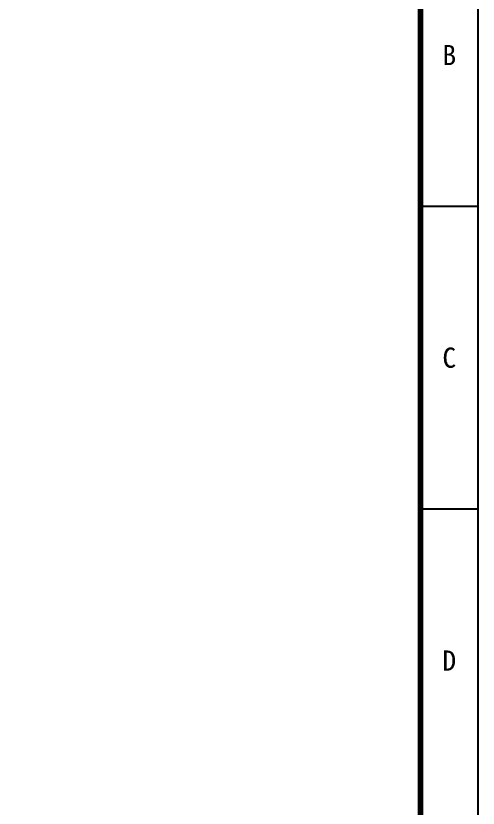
# Model space of a CAD drawing. Extents: x 3213259 to 3716512, y 332899 to 392399.
# Drawn here: x 3537725 to 3545733, y 370653 to 384393 of the extents above; entities that cross this region are included whole.
import ezdxf

# ---------------------------------------------------------------- set-up
doc = ezdxf.new("R2010")
doc.units = 0
doc.header["$LTSCALE"] = 1000
doc.header["$MEASUREMENT"] = 0
doc.layers.add('JQFrame_DefaultLayer', color=7, linetype='Continuous')
doc.styles.add('JQFrame_markText', font='txt')

# ---------------------------------------------------------------- blocks, each defined once
blk = doc.blocks.new('JQStandardFrame-{1005C27A1A9F43F09286A26DEECC45FF}')
at = {"layer": 'JQFrame_DefaultLayer', "color": 3}
blk.add_lwpolyline([(0, 0), (743, 0), (743, 420), (0, 420)], close=True, dxfattribs=at)
at = {"layer": 'JQFrame_DefaultLayer', "color": 3, "const_width": 1}
blk.add_lwpolyline([(25, 10), (733, 10), (733, 410), (25, 410)], close=True, dxfattribs=at)
at = {"layer": 'JQFrame_DefaultLayer', "color": 3}
for points in [[(743, 315), (733, 315)], [(743, 262.5), (733, 262.5)]]:
    blk.add_lwpolyline(points, dxfattribs=at)
at = {"layer": 'JQFrame_DefaultLayer', "color": 3, "char_height": 3.5, "attachment_point": 5, "style": 'JQFrame_markText'}
for s, insert in [('B', (738, 341.25)), ('C', (738, 288.75)), ('D', (738, 236.25))]:
    blk.add_mtext(s, dxfattribs=dict(at, insert=insert))

msp = doc.modelspace()

# ---------------------------------------------------------------- block references
at = {"xscale": 100, "yscale": 100, "zscale": 100}
msp.add_blockref('JQStandardFrame-{1005C27A1A9F43F09286A26DEECC45FF}', (3471432.891, 349587.707), dxfattribs=at)

doc.saveas('drawing.dxf')
